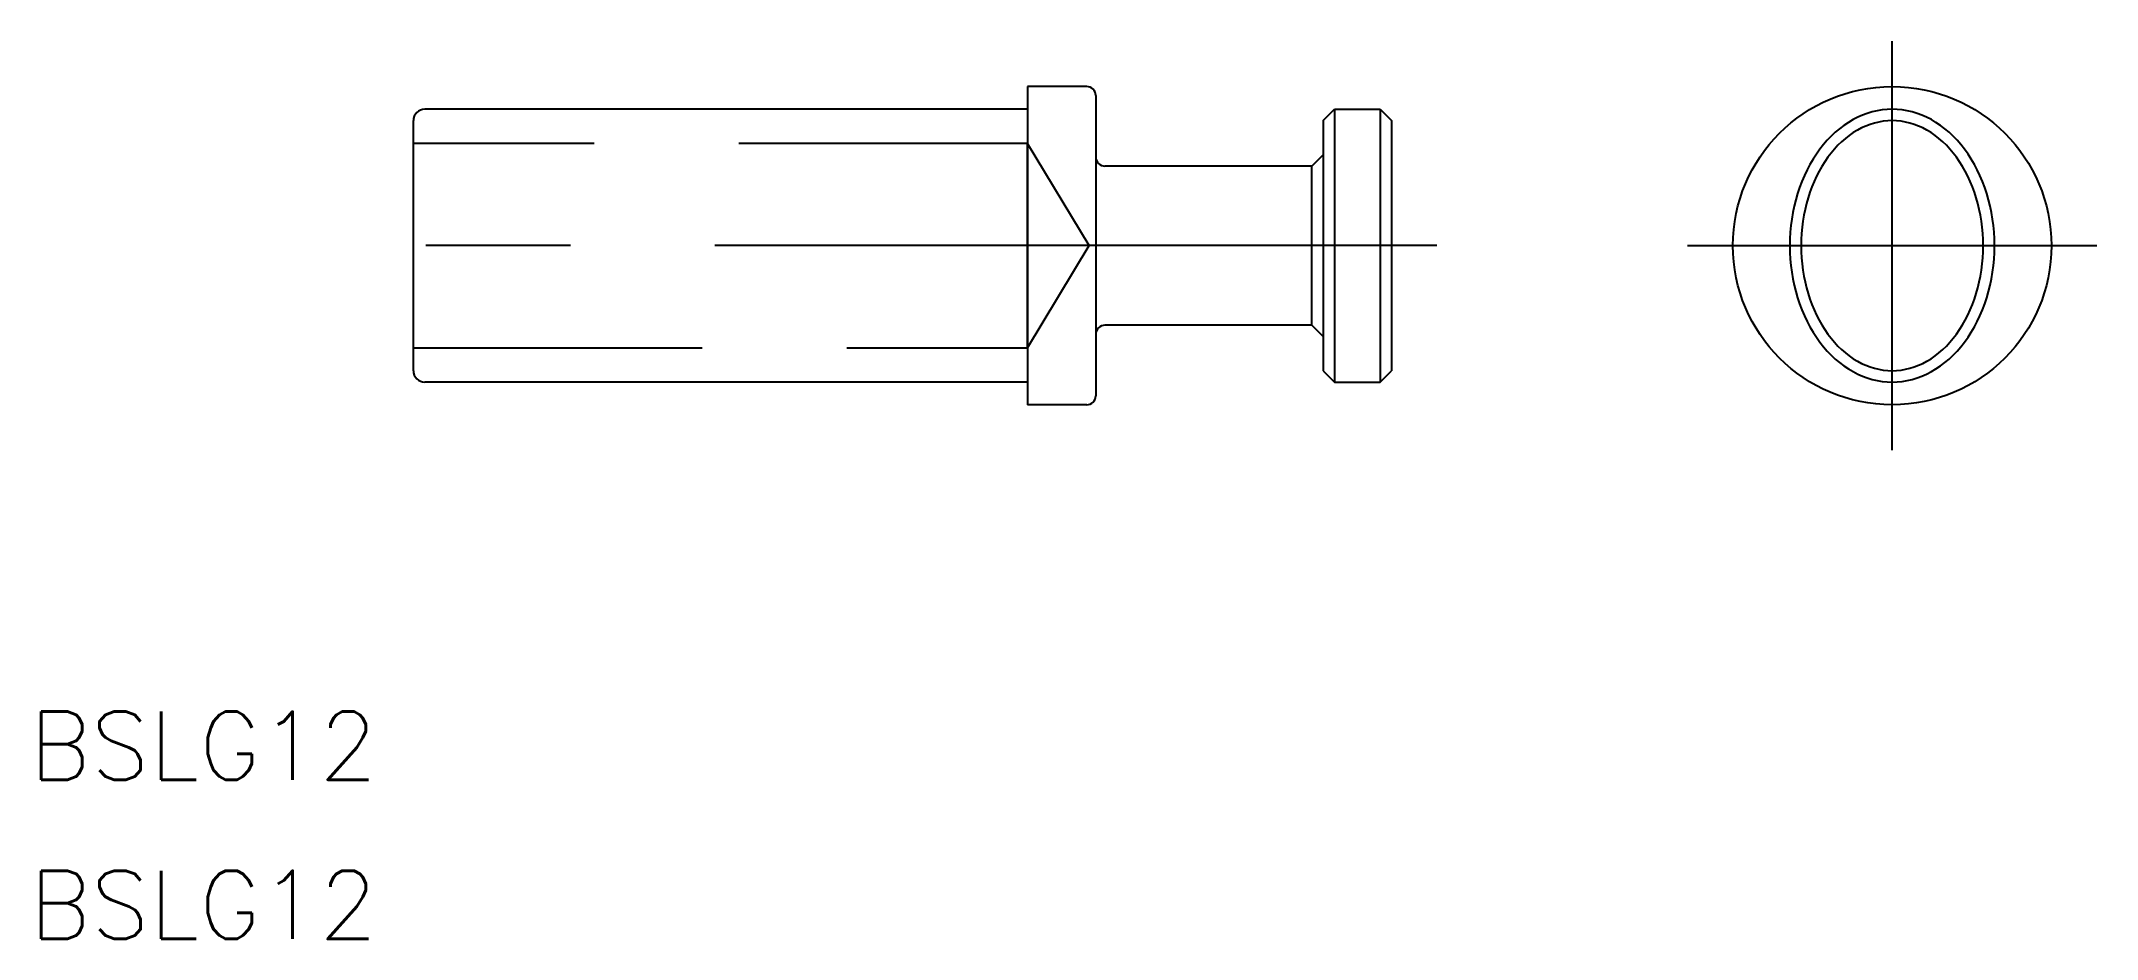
# Model space of a CAD drawing. Extents: x -81.4 to 9, y -30.5 to 9.
import ezdxf

# ---------------------------------------------------------------- set-up
doc = ezdxf.new("R2010")
doc.units = 0
doc.linetypes.add('CENTER', pattern=[50.8, 31.75, -6.35, 6.35, -6.35])
doc.linetypes.add('DASHED', pattern=[19.05, 12.7, -6.35])
doc.layers.get('0').update_dxf_attribs({"linetype": 'CONTINUOUS'})
doc.layers.add('CENTER', color=1, linetype='CENTER')
doc.styles.get("Standard").update_dxf_attribs({"font": 'txt.shx', "height": 3, "bigfont": 'bigfont.shx'})

msp = doc.modelspace()

# ---------------------------------------------------------------- linework, layer by layer
at = {"color": 7, "linetype": 'CONTINUOUS'}
for p, q in [((-38.013, 7), (-38.013, -7)), ((-35.413, 7), (-38.013, 7)), ((-35.013, 6.6), (-35.013, -6.6)), ((-65.013, -5.5), (-65.013, 5.5)), ((-38.013, 6), (-64.513, 6)), ((-25.013, 5.5), (-24.513, 6)), ((-25.013, 5.5), (-25.013, 0)), ((-24.513, 6), (-24.513, -6)), ((-24.513, 6), (-22.513, 6)), ((-22.513, 6), (-22.013, 5.5)), ((-22.513, 6), (-22.513, -6)), ((-22.013, 5.5), (-22.013, -5.5)), ((-25.513, 3.5), (-25.013, 4)), ((-25.513, 3.5), (-34.613, 3.5)), ((-25.513, -3.5), (-25.513, 3.5)), ((-25.013, 0), (-25.013, -5.5)), ((-25.513, -3.5), (-34.613, -3.5)), ((-25.513, -3.5), (-25.013, -4)), ((-38.013, -6), (-64.513, -6)), ((-25.013, -5.5), (-24.513, -6)), ((-24.513, -6), (-22.513, -6)), ((-22.513, -6), (-22.013, -5.5)), ((-35.413, -7), (-38.013, -7))]:
    msp.add_line(p, q, dxfattribs=at)
at = {"color": 3, "linetype": 'DASHED'}
for p, q in [((-38.013, 4.5), (-65.013, 4.5)), ((-38.013, -4.5), (-38.013, 4.5)), ((-35.309, 0), (-38.013, 4.5)), ((-38.013, -4.5), (-35.309, 0)), ((-65.013, -4.5), (-38.013, -4.5))]:
    msp.add_line(p, q, dxfattribs=at)
at = {"color": 7, "linetype": 'CONTINUOUS'}
for points in [[(0, 6, 0), (-0.221, 5.993, 0), (-0.441, 5.971, 0), (-0.66, 5.935, 0), (-0.878, 5.885, 0), (-1.093, 5.82, 0), (-1.306, 5.742, 0), (-1.516, 5.649, 0), (-1.722, 5.543, 0), (-1.924, 5.424, 0), (-2.121, 5.292, 0), (-2.313, 5.146, 0), (-2.5, 4.989, 0), (-2.681, 4.819, 0), (-2.855, 4.638, 0), (-3.022, 4.446, 0), (-3.182, 4.243, 0), (-3.334, 4.029, 0), (-3.479, 3.806, 0), (-3.614, 3.574, 0), (-3.742, 3.333, 0), (-3.86, 3.085, 0), (-3.969, 2.828, 0), (-4.068, 2.565, 0), (-4.157, 2.296, 0), (-4.237, 2.021, 0), (-4.306, 1.742, 0), (-4.365, 1.458, 0), (-4.414, 1.171, 0), (-4.451, 0.88, 0), (-4.478, 0.588, 0), (-4.495, 0.294, 0), (-4.5, 0, 0), (-4.495, -0.294, 0), (-4.478, -0.588, 0), (-4.451, -0.88, 0), (-4.414, -1.171, 0), (-4.365, -1.458, 0), (-4.306, -1.742, 0), (-4.237, -2.021, 0), (-4.157, -2.296, 0), (-4.068, -2.565, 0), (-3.969, -2.828, 0), (-3.86, -3.085, 0), (-3.742, -3.333, 0), (-3.614, -3.574, 0), (-3.479, -3.806, 0), (-3.334, -4.029, 0), (-3.182, -4.243, 0), (-3.022, -4.446, 0), (-2.855, -4.638, 0), (-2.681, -4.819, 0), (-2.5, -4.989, 0), (-2.313, -5.146, 0), (-2.121, -5.292, 0), (-1.924, -5.424, 0), (-1.722, -5.543, 0), (-1.516, -5.649, 0), (-1.306, -5.742, 0), (-1.093, -5.82, 0), (-0.878, -5.885, 0), (-0.66, -5.935, 0), (-0.441, -5.971, 0), (-0.221, -5.993, 0), (0, -6, 0), (0.221, -5.993, 0), (0.441, -5.971, 0), (0.66, -5.935, 0), (0.878, -5.885, 0), (1.093, -5.82, 0), (1.306, -5.742, 0), (1.516, -5.649, 0), (1.722, -5.543, 0), (1.924, -5.424, 0), (2.121, -5.292, 0), (2.313, -5.146, 0), (2.5, -4.989, 0), (2.681, -4.819, 0), (2.855, -4.638, 0), (3.022, -4.446, 0), (3.182, -4.243, 0), (3.334, -4.029, 0), (3.479, -3.806, 0), (3.614, -3.574, 0), (3.742, -3.333, 0), (3.86, -3.085, 0), (3.969, -2.828, 0), (4.068, -2.565, 0), (4.157, -2.296, 0), (4.237, -2.021, 0), (4.306, -1.742, 0), (4.365, -1.458, 0), (4.414, -1.171, 0), (4.451, -0.88, 0), (4.478, -0.588, 0), (4.495, -0.294, 0), (4.5, 0, 0), (4.495, 0.294, 0), (4.478, 0.588, 0), (4.451, 0.88, 0), (4.414, 1.171, 0), (4.365, 1.458, 0), (4.306, 1.742, 0), (4.237, 2.021, 0), (4.157, 2.296, 0), (4.068, 2.565, 0), (3.969, 2.828, 0), (3.86, 3.085, 0), (3.742, 3.333, 0), (3.614, 3.574, 0), (3.479, 3.806, 0), (3.334, 4.029, 0), (3.182, 4.243, 0), (3.022, 4.446, 0), (2.855, 4.638, 0), (2.681, 4.819, 0), (2.5, 4.989, 0), (2.313, 5.146, 0), (2.121, 5.292, 0), (1.924, 5.424, 0), (1.722, 5.543, 0), (1.516, 5.649, 0), (1.306, 5.742, 0), (1.093, 5.82, 0), (0.878, 5.885, 0), (0.66, 5.935, 0), (0.441, 5.971, 0), (0.221, 5.993, 0), (0, 6, 0)], [(0, 5.5, 0), (-0.196, 5.493, 0), (-0.392, 5.474, 0), (-0.587, 5.44, 0), (-0.78, 5.394, 0), (-0.972, 5.335, 0), (-1.161, 5.263, 0), (-1.348, 5.178, 0), (-1.531, 5.081, 0), (-1.71, 4.972, 0), (-1.886, 4.851, 0), (-2.056, 4.718, 0), (-2.222, 4.573, 0), (-2.383, 4.418, 0), (-2.538, 4.252, 0), (-2.686, 4.075, 0), (-2.828, 3.889, 0), (-2.964, 3.694, 0), (-3.092, 3.489, 0), (-3.213, 3.276, 0), (-3.326, 3.056, 0), (-3.431, 2.828, 0), (-3.528, 2.593, 0), (-3.616, 2.352, 0), (-3.696, 2.105, 0), (-3.766, 1.853, 0), (-3.828, 1.597, 0), (-3.88, 1.336, 0), (-3.923, 1.073, 0), (-3.957, 0.807, 0), (-3.981, 0.539, 0), (-3.995, 0.27, 0), (-4, 0, 0), (-3.995, -0.27, 0), (-3.981, -0.539, 0), (-3.957, -0.807, 0), (-3.923, -1.073, 0), (-3.88, -1.336, 0), (-3.828, -1.597, 0), (-3.766, -1.853, 0), (-3.696, -2.105, 0), (-3.616, -2.352, 0), (-3.528, -2.593, 0), (-3.431, -2.828, 0), (-3.326, -3.056, 0), (-3.213, -3.276, 0), (-3.092, -3.489, 0), (-2.964, -3.694, 0), (-2.828, -3.889, 0), (-2.686, -4.075, 0), (-2.538, -4.252, 0), (-2.383, -4.418, 0), (-2.222, -4.573, 0), (-2.056, -4.718, 0), (-1.886, -4.851, 0), (-1.71, -4.972, 0), (-1.531, -5.081, 0), (-1.348, -5.178, 0), (-1.161, -5.263, 0), (-0.972, -5.335, 0), (-0.78, -5.394, 0), (-0.587, -5.44, 0), (-0.392, -5.474, 0), (-0.196, -5.493, 0), (0, -5.5, 0), (0.196, -5.493, 0), (0.392, -5.474, 0), (0.587, -5.44, 0), (0.78, -5.394, 0), (0.972, -5.335, 0), (1.161, -5.263, 0), (1.348, -5.178, 0), (1.531, -5.081, 0), (1.71, -4.972, 0), (1.886, -4.851, 0), (2.056, -4.718, 0), (2.222, -4.573, 0), (2.383, -4.418, 0), (2.538, -4.252, 0), (2.686, -4.075, 0), (2.828, -3.889, 0), (2.964, -3.694, 0), (3.092, -3.489, 0), (3.213, -3.276, 0), (3.326, -3.056, 0), (3.431, -2.828, 0), (3.528, -2.593, 0), (3.616, -2.352, 0), (3.696, -2.105, 0), (3.766, -1.853, 0), (3.828, -1.597, 0), (3.88, -1.336, 0), (3.923, -1.073, 0), (3.957, -0.807, 0), (3.981, -0.539, 0), (3.995, -0.27, 0), (4, 0, 0), (3.995, 0.27, 0), (3.981, 0.539, 0), (3.957, 0.807, 0), (3.923, 1.073, 0), (3.88, 1.336, 0), (3.828, 1.597, 0), (3.766, 1.853, 0), (3.696, 2.105, 0), (3.616, 2.352, 0), (3.528, 2.593, 0), (3.431, 2.828, 0), (3.326, 3.056, 0), (3.213, 3.276, 0), (3.092, 3.489, 0), (2.964, 3.694, 0), (2.828, 3.889, 0), (2.686, 4.075, 0), (2.538, 4.252, 0), (2.383, 4.418, 0), (2.222, 4.573, 0), (2.056, 4.718, 0), (1.886, 4.851, 0), (1.71, 4.972, 0), (1.531, 5.081, 0), (1.348, 5.178, 0), (1.161, 5.263, 0), (0.972, 5.335, 0), (0.78, 5.394, 0), (0.587, 5.44, 0), (0.392, 5.474, 0), (0.196, 5.493, 0), (0, 5.5, 0)]]:
    msp.add_polyline3d(points, dxfattribs=at)
msp.add_circle((0, 0), 7, dxfattribs=at)
for centre, radius, start, end in [((-35.413, 6.6), 0.4, 0, 90), ((-64.513, 5.5), 0.5, 90, 180), ((-34.613, 3.9), 0.4, 180, 270), ((-34.613, -3.9), 0.4, 90, 180), ((-64.513, -5.5), 0.5, 180, 270), ((-35.413, -6.6), 0.4, 270, 0)]:
    msp.add_arc(centre, radius, start, end, dxfattribs=at)
at = {"layer": 'CENTER', "color": 1, "linetype": 'CENTER'}
for p, q in [((0, -9), (0, 9)), ((-20.013, 0), (-67.013, 0)), ((-9, 0), (9, 0))]:
    msp.add_line(p, q, dxfattribs=at)

# ---------------------------------------------------------------- texts
at = {"color": 7, "linetype": 'CONTINUOUS'}
for p in [(-81.895, -23.5), (-81.895, -30.5)]:
    msp.add_text('BSLG12', height=3, dxfattribs=at).set_placement(p)

doc.saveas('drawing.dxf')
